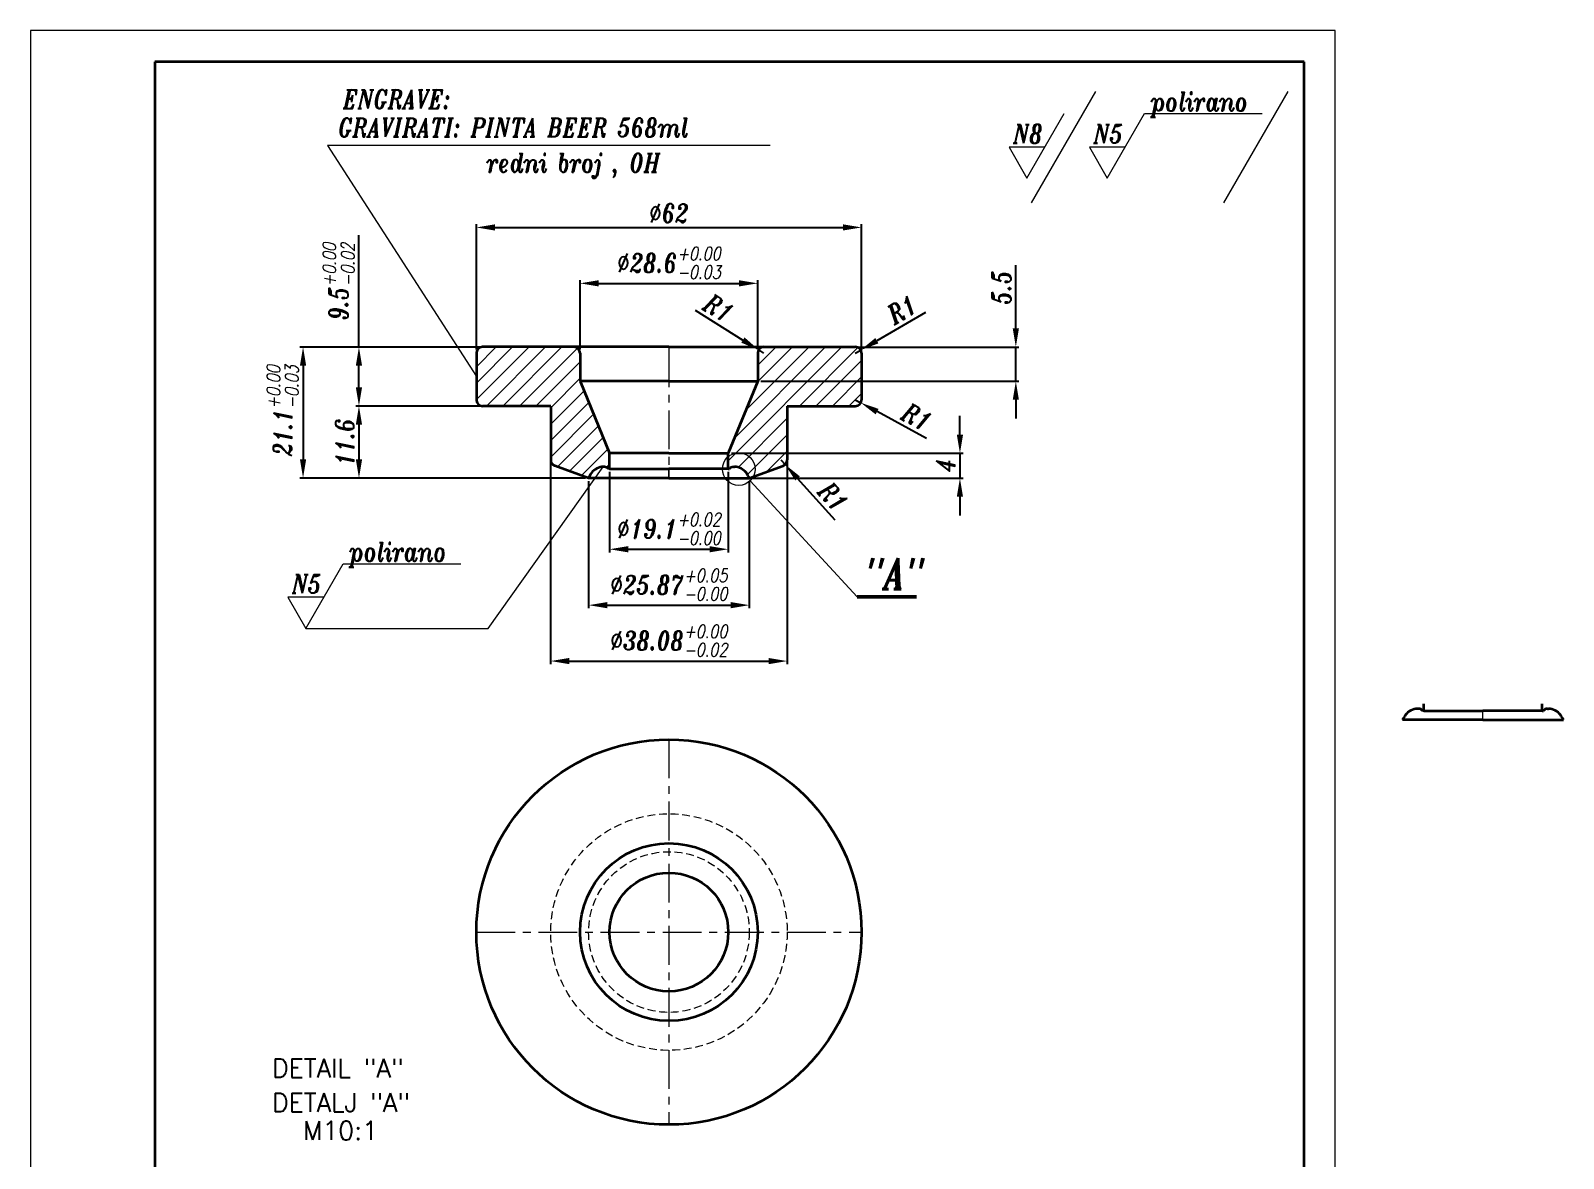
# Model space of a CAD drawing. Extents: x 23 to 302, y 27 to 324.
# Drawn here: x 55.3 to 302, y 142.8 to 324.3 of the extents above; entities that cross this region are included whole.
import ezdxf

# ---------------------------------------------------------------- set-up
doc = ezdxf.new("R2010")
doc.units = 0
doc.header["$LTSCALE"] = 5
doc.header["$MEASUREMENT"] = 0
doc.linetypes.add('CENTER', pattern=[2, 1.25, -0.25, 0.25, -0.25])
doc.linetypes.add('HIDDEN', pattern=[0.375, 0.25, -0.125])
doc.layers.get('0').update_dxf_attribs({"linetype": 'CONTINUOUS', "lineweight": 15})
for name, color, linetype, lineweight in [('1', 1, 'CENTER', 15), ('2', 2, 'HIDDEN', 15), ('3', 3, 'CONTINUOUS', 35), ('4', 5, 'CONTINUOUS', 50), ('8', 251, 'CONTINUOUS', 15)]:
    doc.layers.add(name, color=color, linetype=linetype, lineweight=lineweight)
doc.layers.add('ENGLISH', color=197, linetype='CONTINUOUS')
doc.styles.add('ITALICT', font='ITALICT.shx', dxfattribs={"width": 0.8, "height": 3})
doc.styles.add('ROMANS', font='romans.shx')
doc.dimstyles.new('Stand', dxfattribs={"dimtxt": 3, "dimasz": 3, "dimexe": 0.5, "dimexo": 0.5, "dimgap": 0.8, "dimtad": 1, "dimdsep": 46, "dimtxsty": 'ITALICT', "dimcen": 0, "dimadec": 1, "dimazin": 2, "dimtfac": 1, "dimtmove": 0, "dimatfit": 3, "dimfxl": 1, "dimtolj": 1, "dimtzin": 0, "dimarcsym": 0})

# ---------------------------------------------------------------- blocks, each defined once
blk = doc.blocks.new('*D88')
at = {"color": 0, "lineweight": -2, "transparency": 16777216}
for p, q in [((143.71, 272.97), (143.71, 284.12)), ((172.31, 272.97), (172.31, 284.12)), ((146.71, 283.62), (169.31, 283.62))]:
    blk.add_line(p, q, dxfattribs=at)
at = {"color": 0, "transparency": 16777216}
for points in [[(146.71, 284.12), (146.71, 283.12), (143.71, 283.62)], [(169.31, 284.12), (169.31, 283.12), (172.31, 283.62)]]:
    blk.add_solid(points, dxfattribs=at)
at = {"color": 0, "transparency": 16777216, "insert": (158.01, 286.91), "char_height": 3, "attachment_point": 5, "style": 'ITALICT'}
blk.add_mtext('\\A1;%%C28.6{}{\\H0.71x;\\C3;\\S+0.00^ -0.03;}', dxfattribs=at)
blk = doc.blocks.new('*D89')
at = {"color": 0, "lineweight": -2, "transparency": 16777216}
for p, q in [((127.01, 272.97), (127.01, 293.12)), ((130.01, 292.62), (186.01, 292.62)), ((189.01, 272.87), (189.01, 293.12))]:
    blk.add_line(p, q, dxfattribs=at)
at = {"color": 0, "transparency": 16777216}
for points in [[(130.01, 293.12), (130.01, 292.12), (127.01, 292.62)], [(186.01, 293.12), (186.01, 292.12), (189.01, 292.62)]]:
    blk.add_solid(points, dxfattribs=at)
at = {"color": 0, "transparency": 16777216, "insert": (158.01, 294.92), "char_height": 3, "attachment_point": 5, "style": 'ITALICT'}
blk.add_mtext('\\A1;%%C62', dxfattribs=at)
blk = doc.blocks.new('*D90')
at = {"color": 0, "lineweight": -2, "transparency": 16777216}
for p, q in [((138.97, 255.4), (138.97, 222.32)), ((177.05, 255.4), (177.05, 222.32)), ((141.97, 222.82), (174.05, 222.82))]:
    blk.add_line(p, q, dxfattribs=at)
at = {"color": 0, "transparency": 16777216}
for points in [[(141.97, 223.32), (141.97, 222.32), (138.97, 222.82)], [(174.05, 223.32), (174.05, 222.32), (177.05, 222.82)]]:
    blk.add_solid(points, dxfattribs=at)
at = {"color": 0, "transparency": 16777216, "insert": (158.01, 226.11), "char_height": 3, "attachment_point": 5, "style": 'ITALICT'}
blk.add_mtext('\\A1;%%c38.08{}{\\H0.71x;\\C3;\\S+0.00^ -0.02;}', dxfattribs=at)
blk = doc.blocks.new('*D91')
at = {"color": 0, "lineweight": -2, "transparency": 16777216}
for p, q in [((213.86, 276.37), (213.86, 286.57)), ((188.51, 273.37), (214.36, 273.37)), ((213.86, 267.87), (213.86, 273.37)), ((172.81, 267.87), (214.36, 267.87)), ((213.86, 264.87), (213.86, 261.87))]:
    blk.add_line(p, q, dxfattribs=at)
at = {"color": 0, "transparency": 16777216}
for points in [[(213.36, 276.37), (214.36, 276.37), (213.86, 273.37)], [(213.36, 264.87), (214.36, 264.87), (213.86, 267.87)]]:
    blk.add_solid(points, dxfattribs=at)
at = {"color": 0, "transparency": 16777216, "insert": (211.56, 282.97), "char_height": 3, "attachment_point": 5, "rotation": 90, "style": 'ITALICT'}
blk.add_mtext('\\A1;5.5', dxfattribs=at)
blk = doc.blocks.new('*D92')
at = {"color": 0, "lineweight": -2, "transparency": 16777216}
for p, q in [((162.24, 279.29), (169.92, 274.49)), ((173.31, 272.37), (172.47, 272.9))]:
    blk.add_line(p, q, dxfattribs=at)
at = {"color": 0, "transparency": 16777216}
blk.add_solid([(170.18, 274.92), (169.66, 274.07), (172.47, 272.9)], dxfattribs=at)
at = {"color": 0, "transparency": 16777216, "insert": (166.02, 279.63), "char_height": 3, "attachment_point": 5, "rotation": 328.0372, "style": 'ITALICT'}
blk.add_mtext('\\A1;R1', dxfattribs=at)
blk = doc.blocks.new('*D74')
at = {"color": 0, "lineweight": -2, "transparency": 16777216}
for p, q in [((127.51, 263.87), (107.61, 263.87)), ((108.11, 260.87), (108.11, 255.27)), ((144.58, 252.27), (107.61, 252.27))]:
    blk.add_line(p, q, dxfattribs=at)
at = {"color": 0, "transparency": 16777216}
for points in [[(107.61, 260.87), (108.61, 260.87), (108.11, 263.87)], [(107.61, 255.27), (108.61, 255.27), (108.11, 252.27)]]:
    blk.add_solid(points, dxfattribs=at)
at = {"color": 0, "transparency": 16777216, "insert": (105.81, 258.07), "char_height": 3, "attachment_point": 5, "rotation": 90, "style": 'ITALICT'}
blk.add_mtext('\\A1;11.6', dxfattribs=at)
blk = doc.blocks.new('*D75')
at = {"color": 0, "lineweight": -2, "transparency": 16777216}
for p, q in [((127.51, 273.37), (98.61, 273.37)), ((99.11, 270.37), (99.11, 255.27)), ((144.58, 252.27), (98.61, 252.27))]:
    blk.add_line(p, q, dxfattribs=at)
at = {"color": 0, "transparency": 16777216}
for points in [[(98.61, 270.37), (99.61, 270.37), (99.11, 273.37)], [(98.61, 255.27), (99.61, 255.27), (99.11, 252.27)]]:
    blk.add_solid(points, dxfattribs=at)
at = {"color": 0, "transparency": 16777216, "insert": (95.83, 263.12), "char_height": 3, "attachment_point": 5, "rotation": 90, "style": 'ITALICT'}
blk.add_mtext('\\A1;21.1{}{\\H0.71x;\\C3;\\S+0.00^ -0.03;}', dxfattribs=at)
blk = doc.blocks.new('*D76')
at = {"color": 0, "lineweight": -2, "transparency": 16777216}
for p, q in [((204.86, 259.27), (204.86, 262.27)), ((168.06, 256.27), (205.36, 256.27)), ((204.86, 256.27), (204.86, 252.27)), ((171.45, 252.27), (205.36, 252.27)), ((204.86, 249.27), (204.86, 246.27))]:
    blk.add_line(p, q, dxfattribs=at)
at = {"color": 0, "transparency": 16777216}
for points in [[(204.36, 259.27), (205.36, 259.27), (204.86, 256.27)], [(204.36, 249.27), (205.36, 249.27), (204.86, 252.27)]]:
    blk.add_solid(points, dxfattribs=at)
at = {"color": 0, "transparency": 16777216, "insert": (202.56, 254.27), "char_height": 3, "attachment_point": 5, "rotation": 90, "style": 'ITALICT'}
blk.add_mtext('\\A1;4', dxfattribs=at)
blk = doc.blocks.new('*D79')
at = {"color": 0, "lineweight": -2, "transparency": 16777216}
for p, q in [((148.46, 253.27), (148.46, 240.32)), ((167.56, 253.27), (167.56, 240.32)), ((151.46, 240.82), (164.56, 240.82))]:
    blk.add_line(p, q, dxfattribs=at)
at = {"color": 0, "transparency": 16777216}
for points in [[(151.46, 241.32), (151.46, 240.32), (148.46, 240.82)], [(164.56, 241.32), (164.56, 240.32), (167.56, 240.82)]]:
    blk.add_solid(points, dxfattribs=at)
at = {"color": 0, "transparency": 16777216, "insert": (158.01, 244.11), "char_height": 3, "attachment_point": 5, "style": 'ITALICT'}
blk.add_mtext('\\A1;%%c19.1{}{\\H0.71x;\\C3;\\S+0.02^ -0.00;}', dxfattribs=at)
blk = doc.blocks.new('*D80')
at = {"color": 0, "lineweight": -2, "transparency": 16777216}
for p, q in [((145.08, 251.77), (145.08, 231.32)), ((170.95, 251.77), (170.95, 231.32)), ((148.08, 231.82), (167.95, 231.82))]:
    blk.add_line(p, q, dxfattribs=at)
at = {"color": 0, "transparency": 16777216}
for points in [[(148.08, 232.32), (148.08, 231.32), (145.08, 231.82)], [(167.95, 232.32), (167.95, 231.32), (170.95, 231.82)]]:
    blk.add_solid(points, dxfattribs=at)
at = {"color": 0, "transparency": 16777216, "insert": (158.01, 235.11), "char_height": 3, "attachment_point": 5, "style": 'ITALICT'}
blk.add_mtext('\\A1;%%c25.87{}{\\H0.71x;\\C3;\\S+0.05^ -0.00;}', dxfattribs=at)
blk = doc.blocks.new('*D93')
at = {"color": 0, "lineweight": -2, "transparency": 16777216}
for p, q in [((108.11, 273.37), (108.11, 291.4)), ((127.51, 273.37), (107.61, 273.37)), ((108.11, 266.87), (108.11, 270.37)), ((127.51, 263.87), (107.61, 263.87))]:
    blk.add_line(p, q, dxfattribs=at)
at = {"color": 0, "transparency": 16777216}
for points in [[(107.61, 270.37), (108.61, 270.37), (108.11, 273.37)], [(107.61, 266.87), (108.61, 266.87), (108.11, 263.87)]]:
    blk.add_solid(points, dxfattribs=at)
at = {"color": 0, "transparency": 16777216, "insert": (104.83, 283.89), "char_height": 3, "attachment_point": 5, "rotation": 90, "style": 'ITALICT'}
blk.add_mtext('\\A1;9.5{}{\\H0.71x;\\C3;\\S+0.00^ -0.02;}', dxfattribs=at)
blk = doc.blocks.new('*D84')
at = {"color": 0, "lineweight": -2, "transparency": 16777216}
for p, q in [((188.01, 264.87), (188.89, 264.4)), ((199.49, 258.65), (191.53, 262.97))]:
    blk.add_line(p, q, dxfattribs=at)
at = {"color": 0, "transparency": 16777216}
blk.add_solid([(191.77, 263.41), (191.29, 262.53), (188.89, 264.4)], dxfattribs=at)
at = {"color": 0, "transparency": 16777216, "insert": (197.93, 262.12), "char_height": 3, "attachment_point": 5, "rotation": 331.5266, "style": 'ITALICT'}
blk.add_mtext('\\A1;R1', dxfattribs=at)
blk = doc.blocks.new('*D85')
at = {"color": 0, "lineweight": -2, "transparency": 16777216}
for p, q in [((199.32, 278.91), (191.48, 274.38)), ((188.01, 272.37), (188.88, 272.88))]:
    blk.add_line(p, q, dxfattribs=at)
at = {"color": 0, "transparency": 16777216}
blk.add_solid([(191.23, 274.81), (191.73, 273.95), (188.88, 272.88)], dxfattribs=at)
at = {"color": 0, "transparency": 16777216, "insert": (195.54, 279.39), "char_height": 3, "attachment_point": 5, "rotation": 30.052, "style": 'ITALICT'}
blk.add_mtext('\\A1;R1', dxfattribs=at)
blk = doc.blocks.new('*D97')
at = {"color": 0, "lineweight": -2, "transparency": 16777216}
for p, q in [((176.05, 255.2), (176.72, 254.45)), ((184.78, 245.48), (178.73, 252.22))]:
    blk.add_line(p, q, dxfattribs=at)
at = {"color": 0, "transparency": 16777216}
blk.add_solid([(179.1, 252.55), (178.35, 251.89), (176.72, 254.45)], dxfattribs=at)
at = {"color": 0, "transparency": 16777216, "insert": (184.46, 249.27), "char_height": 3, "attachment_point": 5, "rotation": 311.912, "style": 'ITALICT'}
blk.add_mtext('\\A1;R1', dxfattribs=at)

msp = doc.modelspace()

# ---------------------------------------------------------------- hatches: boundary and pattern name
at = {"layer": '8'}
h = msp.add_hatch(dxfattribs=at)
h.set_pattern_fill('ANSI31', color=256, scale=15)
h.paths.add_polyline_path([(167.564, 255.734), (167.564, 253.775), (167.764, 253.775, -0.2277351), (168.388, 254.075), (168.549, 254.075, -0.2381249), (170.48, 253.1, -0.0595184), (170.949, 252.275), (171.569, 252.5, 0.1224792), (171.874, 253.728, 0.6376821)])
h.paths.add_polyline_path([(177.054, 263.875), (188.014, 263.875, 0.4142136), (189.014, 264.875), (189.014, 272.375, 0.4142136), (188.014, 273.375), (173.314, 273.375, 0.4142136), (172.314, 272.375), (172.314, 267.875), (167.564, 256.275), (167.564, 255.734, -0.6376821), (171.874, 253.728, -0.1224792), (171.569, 252.5), (176.396, 254.257, 0.3152988), (177.054, 255.197)])
h.paths.add_polyline_path([(143.714, 272.375, 0.4142136), (142.714, 273.375), (128.014, 273.375, 0.4142136), (127.014, 272.375), (127.014, 264.875, 0.4142136), (128.014, 263.875), (138.974, 263.875), (138.974, 255.197, 0.3152988), (139.632, 254.257), (145.079, 252.275, -0.0595184), (145.548, 253.1, -0.2348742), (147.449, 254.075), (147.449, 254.075), (147.639, 254.075, -0.2277351), (148.264, 253.775), (148.464, 253.775), (148.464, 256.275), (143.714, 267.875)])

# ---------------------------------------------------------------- linework, layer by layer
for p, q in [((265.257, 324.293), (55.257, 324.293)), ((55.257, 324.293), (55.257, 27.293)), ((265.257, 27.293), (265.257, 324.293)), ((226.66, 314.511), (216.319, 296.604)), ((257.647, 314.511), (247.305, 296.604)), ((215.657, 300.542), (221.657, 310.934)), ((228.584, 300.542), (234.584, 310.934)), ((234.584, 310.934), (253.531, 310.934)), ((174.304, 305.788), (103.053, 305.788)), ((103.053, 305.788), (127.014, 268.625)), ((218.542, 305.539), (212.771, 305.539)), ((212.771, 305.539), (215.657, 300.542)), ((231.47, 305.539), (225.699, 305.539)), ((225.699, 305.539), (228.584, 300.542)), ((128.931, 228.083), (147.449, 254.075)), ((171.083, 251.852), (188.323, 233.143)), ((99.544, 228.083), (105.544, 238.475)), ((105.544, 238.475), (124.491, 238.475)), ((102.43, 233.081), (96.658, 233.081)), ((96.658, 233.081), (99.544, 228.083)), ((99.544, 228.083), (128.931, 228.083))]:
    msp.add_line(p, q)
msp.add_circle((169.252, 253.728), 2.622)
at = {"layer": '1'}
for p, q in [((158.014, 273.175), (158.014, 252.275)), ((158.014, 253.775), (158.014, 252.875)), ((158.014, 253.775), (158.014, 252.875)), ((158.014, 253.775), (158.014, 252.875)), ((158.014, 252.275), (158.014, 253.775)), ((289.067, 213.335), (289.067, 214.835)), ((158.014, 210.198), (158.014, 148.198)), ((127.014, 179.198), (189.014, 179.198))]:
    msp.add_line(p, q, dxfattribs=at)
at = {"layer": '2'}
for radius in [19.04, 12.935]:
    msp.add_circle((158.014, 179.198), radius, dxfattribs=at)
at = {"layer": '3'}
for p, q in [((75.257, 319.293), (75.257, 32.293)), ((260.257, 319.293), (75.257, 319.293)), ((260.257, 32.293), (260.257, 319.293)), ((127.014, 272.375), (127.014, 264.875)), ((158.014, 273.375), (128.014, 273.375)), ((143.714, 272.375), (143.714, 267.875)), ((158.014, 273.375), (188.014, 273.375)), ((172.314, 272.375), (172.314, 267.875)), ((189.014, 272.375), (189.014, 264.875)), ((158.014, 267.875), (143.714, 267.875)), ((143.714, 267.875), (148.464, 256.275)), ((158.014, 267.875), (172.314, 267.875)), ((172.314, 267.875), (167.564, 256.275)), ((138.974, 263.875), (128.014, 263.875)), ((138.974, 263.875), (138.974, 255.197)), ((177.054, 263.875), (177.054, 255.197)), ((177.054, 263.875), (188.014, 263.875)), ((145.079, 252.275), (139.632, 254.257)), ((158.014, 256.275), (148.464, 256.275)), ((148.464, 253.775), (148.464, 256.275)), ((158.014, 256.275), (167.564, 256.275)), ((167.564, 253.775), (167.564, 256.275)), ((170.949, 252.275), (176.396, 254.257)), ((158.014, 252.275), (145.079, 252.275)), ((158.014, 252.275), (145.364, 252.275)), ((147.639, 254.075), (147.479, 254.075)), ((148.464, 253.775), (148.264, 253.775)), ((148.464, 253.775), (158.014, 253.775)), ((167.564, 253.775), (158.014, 253.775)), ((158.014, 252.275), (170.664, 252.275)), ((158.014, 252.275), (170.949, 252.275)), ((167.564, 253.775), (167.764, 253.775)), ((168.388, 254.075), (168.549, 254.075)), ((278.693, 215.135), (278.532, 215.135)), ((279.517, 214.835), (279.317, 214.835)), ((279.517, 214.835), (279.517, 215.936)), ((279.517, 214.835), (289.067, 214.835)), ((298.617, 214.835), (289.067, 214.835)), ((298.617, 214.835), (298.617, 215.936)), ((298.617, 214.835), (298.817, 214.835)), ((299.442, 215.135), (299.602, 215.135)), ((289.067, 213.335), (276.132, 213.335)), ((289.067, 213.335), (302.002, 213.335))]:
    msp.add_line(p, q, dxfattribs=at)
for radius in [31, 14.3, 9.55]:
    msp.add_circle((158.014, 179.198), radius, dxfattribs=at)
for centre, radius, start, end in [((128.014, 272.375), 1, 90, 180), ((142.714, 272.375), 1, 0, 90), ((173.314, 272.375), 1, 90, 180), ((188.014, 272.375), 1, 0, 90), ((128.014, 264.875), 1, 180, 270), ((188.014, 264.875), 1, 270, 0), ((139.974, 255.197), 1, 180, 250), ((176.054, 255.197), 1, 290, 0), ((148.766, 250.725), 4, 143.57643, 157.20097), ((147.479, 251.675), 2.4, 90, 143.57643), ((147.639, 253.275), 0.8, 38.68219, 90), ((168.388, 253.275), 0.8, 90, 141.31781), ((168.549, 251.675), 2.4, 36.42357, 90), ((167.261, 250.725), 4, 22.79903, 36.42357), ((278.532, 212.735), 2.4, 90, 143.57643), ((278.693, 214.335), 0.8, 38.68219, 90), ((299.442, 214.335), 0.8, 90, 141.31781), ((299.602, 212.735), 2.4, 36.42357, 90), ((279.82, 211.785), 4, 143.57643, 157.20097), ((298.315, 211.785), 4, 22.79903, 36.42357)]:
    msp.add_arc(centre, radius, start, end, dxfattribs=at)
at = {"layer": '4'}
msp.add_line((188.323, 233.143), (197.893, 233.143), dxfattribs=at)

# ---------------------------------------------------------------- texts
at = {"style": 'ITALICT', "width": 0.8}
for s, height, p in [('polirano', 3, (235.617, 311.373)), ('GRAVIRATI: PINTA BEER 568ml', 3, (104.803, 307.21)), ('N8', 3, (213.456, 306.204)), ('N5', 3, (226.383, 306.204)), (' redni broj , OH', 3, (126.998, 301.511)), ('polirano', 3, (106.577, 238.914)), ('"A"', 5, (189.578, 234.398)), ('N5', 3, (97.343, 233.745))]:
    msp.add_text(s, height=height, dxfattribs=at).set_placement(p)
at = {"style": 'ROMANS'}
for s, p in [('DETALJ "A"', (94.088, 150.245)), ('M10:1', (99.113, 145.747))]:
    msp.add_text(s, height=3, dxfattribs=at).set_placement(p)
at = {"layer": '8', "style": 'ROMANS'}
msp.add_text('DETAIL "A"', height=3, dxfattribs=at).set_placement((94.088, 155.804))
at = {"layer": 'ENGLISH', "style": 'ITALICT', "width": 0.8}
msp.add_text('ENGRAVE:', height=3, dxfattribs=at).set_placement((105.549, 311.773))

# ---------------------------------------------------------------- dimensions: what is measured, and where the dimension line sits
dim = msp.add_linear_dim(base=(108.11, 273.375), p1=(128.014, 263.875), p2=(128.014, 273.375), angle=90, text='<>{}{\\H0.71x;\\C3;\\S+0.00^ -0.02;}', dimstyle='Stand', override={"dimtxt": 3, "dimasz": 3, "dimexe": 0.5, "dimexo": 0.5, "dimgap": 0.8, "dimtad": 1, "dimtih": 0, "dimtoh": 0, "dimdec": 2, "dimzin": 8, "dimtxsty": 'ITALICT', "dimcen": 0, "dimaunit": 1, "dimtp": 0, "dimtm": 0.02, "dimtdec": 2, "dimtofl": 1, "dimtvp": 13.888889, "dimtzin": 0})
dim.commit()
dim.dimension.update_dxf_attribs({"geometry": '*D93', "text_midpoint": (104.825, 283.886)})
for base, p1, p2, text, override, picture, middle in [((189.014, 292.622), (127.014, 272.475), (189.014, 272.375), '%%C<>', {"dimtxt": 3, "dimasz": 3, "dimexe": 0.5, "dimexo": 0.5, "dimgap": 0.8, "dimtad": 1, "dimtih": 0, "dimtoh": 0, "dimdec": 2, "dimzin": 8, "dimtxsty": 'ITALICT', "dimcen": 0, "dimaunit": 1, "dimtdec": 2, "dimtofl": 1, "dimtmove": 0, "dimtvp": 13.888889, "dimtzin": 8}, '*D89', (158.014, 292.622)), ((177.054, 222.823), (138.974, 255.901), (177.054, 255.901), '%%c<>{}{\\H0.71x;\\C3;\\S+0.00^ -0.02;}', {"dimaunit": 1, "dimtp": 0, "dimtm": 0.02, "dimtdec": 2, "dimtmove": 0, "dimtvp": 13.888889, "dimtzin": 0}, '*D90', (158.014, 222.823)), ((170.949, 231.823), (145.079, 252.275), (170.949, 252.275), '%%c<>{}{\\H0.71x;\\C3;\\S+0.05^ -0.00;}', {"dimaunit": 1, "dimtp": 0.05, "dimtm": 0, "dimtdec": 2, "dimtmove": 0, "dimtvp": 13.888889, "dimtzin": 0}, '*D80', (158.014, 231.823)), ((167.564, 240.823), (148.464, 253.775), (167.564, 253.775), '%%c<>{}{\\H0.71x;\\C3;\\S+0.02^ -0.00;}', {"dimaunit": 1, "dimtp": 0.02, "dimtm": 0, "dimtdec": 2, "dimtmove": 0, "dimtvp": 13.888889, "dimtzin": 0}, '*D79', (158.014, 240.823))]:
    dim = msp.add_linear_dim(base=base, p1=p1, p2=p2, text=text, dimstyle='Stand', override=override)
    dim.commit()
    dim.dimension.update_dxf_attribs({"geometry": picture, "text_midpoint": middle, "dimtype": 160})
dim = msp.add_linear_dim(base=(172.314, 283.622), p1=(143.714, 272.475), p2=(172.314, 272.475), text='%%C<>{}{\\H0.71x;\\C3;\\S+0.00^ -0.03;}', dimstyle='Stand', override={"dimtxt": 3, "dimasz": 3, "dimexe": 0.5, "dimexo": 0.5, "dimgap": 0.8, "dimtad": 1, "dimtih": 0, "dimtoh": 0, "dimdec": 2, "dimzin": 8, "dimtxsty": 'ITALICT', "dimcen": 0, "dimaunit": 1, "dimtp": 0, "dimtm": 0.03, "dimtdec": 2, "dimtofl": 1, "dimtmove": 0, "dimtvp": 13.888889, "dimtzin": 0})
dim.commit()
dim.dimension.update_dxf_attribs({"geometry": '*D88', "text_midpoint": (158.014, 286.907)})
dim = msp.add_linear_dim(base=(213.856, 273.375), p1=(172.314, 267.875), p2=(188.014, 273.375), angle=90, dimstyle='Stand', override={"dimtxt": 3, "dimasz": 3, "dimexe": 0.5, "dimexo": 0.5, "dimgap": 0.8, "dimtad": 1, "dimtih": 0, "dimtoh": 0, "dimdec": 2, "dimzin": 8, "dimtxsty": 'ITALICT', "dimcen": 0, "dimaunit": 1, "dimtdec": 2, "dimtofl": 1, "dimtmove": 0, "dimtvp": 13.888889, "dimtzin": 8})
dim.commit()
dim.dimension.update_dxf_attribs({"geometry": '*D91', "text_midpoint": (213.856, 282.975), "dimtype": 160})
dim = msp.add_radius_dim(center=(173.314, 272.375), mpoint=(172.465, 272.904), text='R1', dimstyle='Stand', override={"dimtxt": 3, "dimasz": 3, "dimexe": 0.5, "dimexo": 0.5, "dimgap": 0.8, "dimtad": 1, "dimtih": 0, "dimtoh": 0, "dimdec": 2, "dimzin": 8, "dimtxsty": 'ITALICT', "dimcen": 0, "dimaunit": 1, "dimtdec": 2, "dimtofl": 1, "dimtvp": 13.888889, "dimtzin": 8})
dim.commit()
dim.dimension.update_dxf_attribs({"geometry": '*D92', "text_midpoint": (166.023, 279.635)})
for center, mpoint, picture, middle in [((188.014, 272.375), (188.879, 272.876), '*D85', (195.542, 279.388)), ((188.014, 264.875), (188.893, 264.398), '*D84', (197.926, 262.116)), ((176.054, 255.197), (176.722, 254.453), '*D97', (184.464, 249.271))]:
    dim = msp.add_radius_dim(center=center, mpoint=mpoint, dimstyle='Stand')
    dim.commit()
    dim.dimension.update_dxf_attribs({"geometry": picture, "text_midpoint": middle})
dim = msp.add_linear_dim(base=(99.11, 252.275), p1=(128.014, 273.375), p2=(145.079, 252.275), angle=90, text='<>{}{\\H0.71x;\\C3;\\S+0.00^ -0.03;}', dimstyle='Stand', override={"dimtxt": 3, "dimasz": 3, "dimexe": 0.5, "dimexo": 0.5, "dimgap": 0.8, "dimtad": 1, "dimtih": 0, "dimtoh": 0, "dimdec": 2, "dimzin": 8, "dimtxsty": 'ITALICT', "dimcen": 0, "dimaunit": 1, "dimtp": 0, "dimtm": 0.03, "dimtdec": 2, "dimtofl": 1, "dimtmove": 0, "dimtvp": 13.888889, "dimtzin": 0})
dim.commit()
dim.dimension.update_dxf_attribs({"geometry": '*D75', "text_midpoint": (99.11, 263.125), "dimtype": 160})
for base, p1, p2, picture, middle in [((108.11, 252.275), (128.014, 263.875), (145.079, 252.275), '*D74', (105.81, 258.075)), ((204.856, 252.275), (167.564, 256.275), (170.949, 252.275), '*D76', (202.556, 254.275))]:
    dim = msp.add_linear_dim(base=base, p1=p1, p2=p2, angle=90, dimstyle='Stand', override={"dimtxt": 3, "dimasz": 3, "dimexe": 0.5, "dimexo": 0.5, "dimgap": 0.8, "dimtad": 1, "dimtih": 0, "dimtoh": 0, "dimdec": 2, "dimzin": 8, "dimtxsty": 'ITALICT', "dimcen": 0, "dimaunit": 1, "dimtdec": 2, "dimtofl": 1, "dimtmove": 0, "dimtvp": 13.888889, "dimtzin": 8})
    dim.commit()
    dim.dimension.update_dxf_attribs({"geometry": picture, "text_midpoint": middle})

doc.saveas('drawing.dxf')
